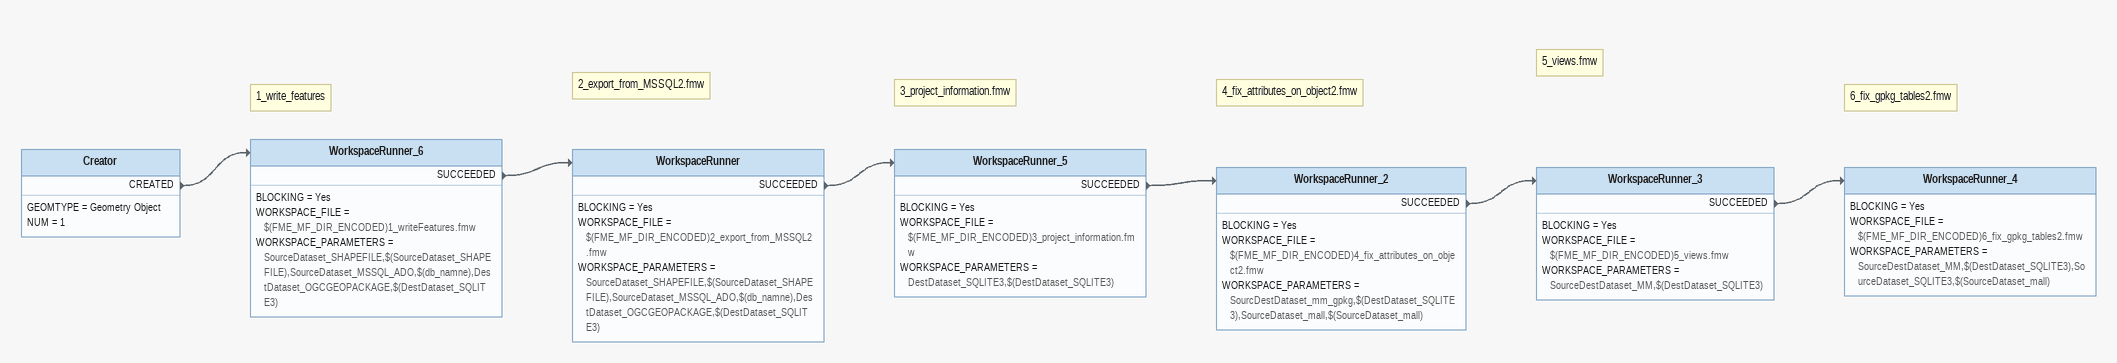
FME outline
Creator
    GEOMTYPE = Geometry Object
    NUM = 1
    CREATED -> WorkspaceRunner_6
Note: 1_write_features
WorkspaceRunner_6
    BLOCKING = Yes
    WORKSPACE_FILE = $(FME_MF_DIR_ENCODED)1_writeFeatures.fmw
    WORKSPACE_PARAMETERS = SourceDataset_SHAPEFILE,$(SourceDataset_SHAPEFILE),SourceDataset_MSSQL_ADO,$(db_namne),DestDataset_OGCGEOPACKAGE,$(DestDataset_SQLITE3)
    SUCCEEDED -> WorkspaceRunner
Note: 2_export_from_MSSQL2.fmw
WorkspaceRunner
    BLOCKING = Yes
    WORKSPACE_FILE = $(FME_MF_DIR_ENCODED)2_export_from_MSSQL2.fmw
    WORKSPACE_PARAMETERS = SourceDataset_SHAPEFILE,$(SourceDataset_SHAPEFILE),SourceDataset_MSSQL_ADO,$(db_namne),DestDataset_OGCGEOPACKAGE,$(DestDataset_SQLITE3)
    SUCCEEDED -> WorkspaceRunner_5
Note: 3_project_information.fmw
WorkspaceRunner_5
    BLOCKING = Yes
    WORKSPACE_FILE = $(FME_MF_DIR_ENCODED)3_project_information.fmw
    WORKSPACE_PARAMETERS = DestDataset_SQLITE3,$(DestDataset_SQLITE3)
    SUCCEEDED -> WorkspaceRunner_2
Note: 4_fix_attributes_on_object2.fmw
WorkspaceRunner_2
    BLOCKING = Yes
    WORKSPACE_FILE = $(FME_MF_DIR_ENCODED)4_fix_attributes_on_object2.fmw
    WORKSPACE_PARAMETERS = SourcDestDataset_mm_gpkg,$(DestDataset_SQLITE3),SourceDataset_mall,$(SourceDataset_mall)
    SUCCEEDED -> WorkspaceRunner_3
Note: 5_views.fmw
WorkspaceRunner_3
    BLOCKING = Yes
    WORKSPACE_FILE = $(FME_MF_DIR_ENCODED)5_views.fmw
    WORKSPACE_PARAMETERS = SourceDestDataset_MM,$(DestDataset_SQLITE3)
    SUCCEEDED -> WorkspaceRunner_4
Note: 6_fix_gpkg_tables2.fmw
WorkspaceRunner_4
    BLOCKING = Yes
    WORKSPACE_FILE = $(FME_MF_DIR_ENCODED)6_fix_gpkg_tables2.fmw
    WORKSPACE_PARAMETERS = SourceDestDataset_MM,$(DestDataset_SQLITE3),SourceDataset_SQLITE3,$(SourceDataset_mall)
